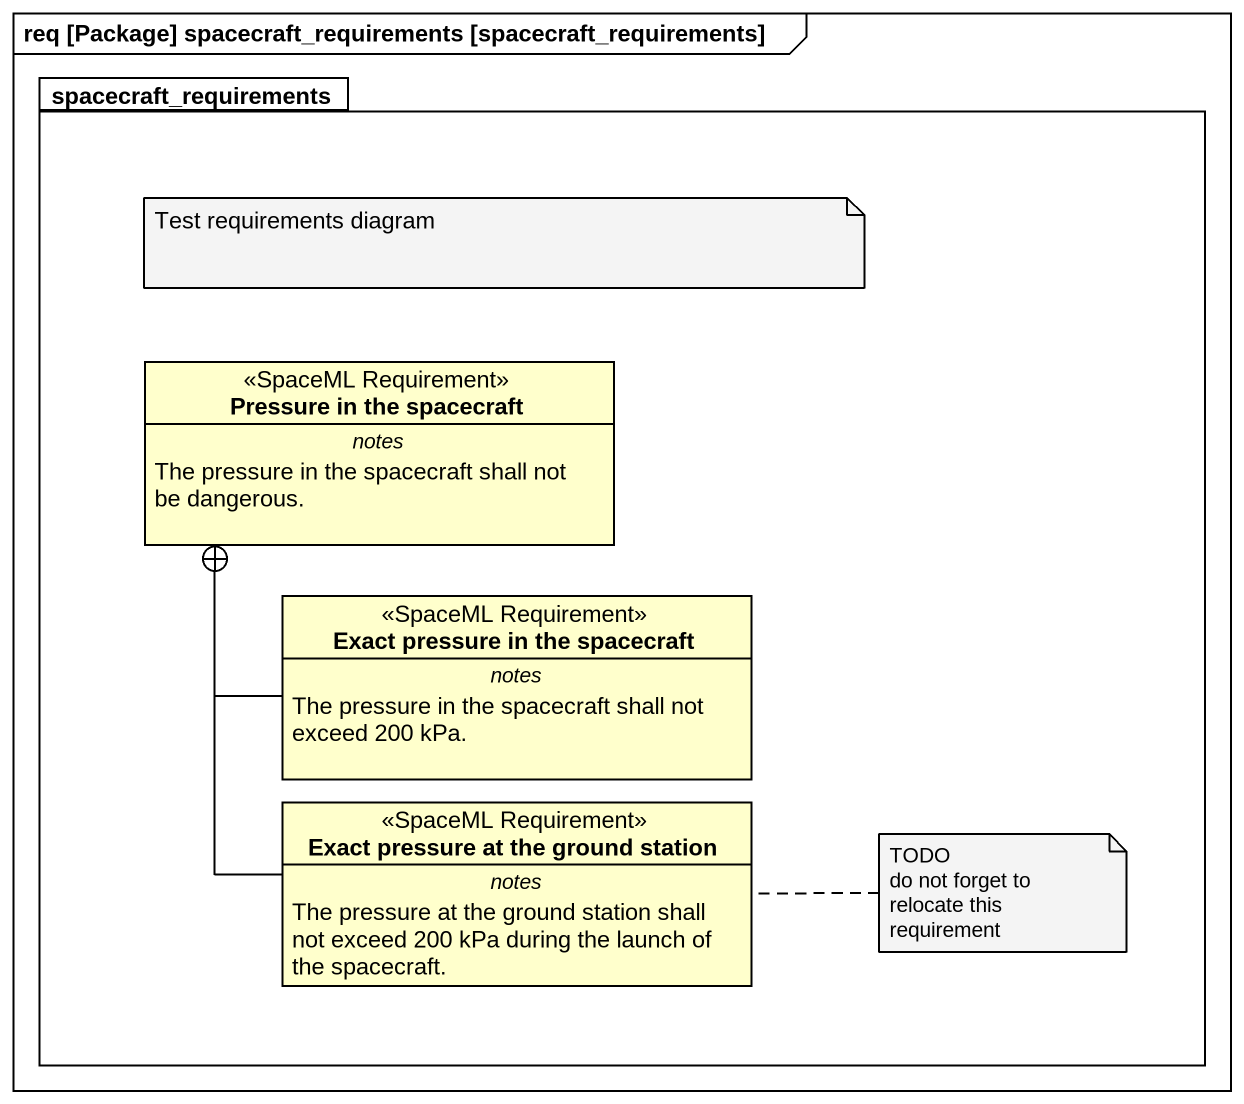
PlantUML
@startuml
mainframe req [Package] spacecraft_requirements [spacecraft_requirements]
hide circle
hide empty members
package spacecraft_requirements {
  class "Pressure in the spacecraft" as Pressure_in_the_spacecraft <<SpaceML Requirement>> {
    -- notes --
    The pressure in the spacecraft shall not be dangerous.
  }
  class "Exact pressure in the spacecraft" as Exact_pressure_in_the <<SpaceML Requirement>> {
    -- notes --
    The pressure in the spacecraft shall not exceed 200 kPa.
  }
  class "Exact pressure at the ground station" as Exact_pressure_at_the <<SpaceML Requirement>> {
    -- notes --
    The pressure at the ground station shall not exceed 200 kPa during the launch of the spacecraft.
  }
}
Exact_pressure_in_the -up-+ Pressure_in_the_spacecraft
Exact_pressure_at_the -up-+ Pressure_in_the_spacecraft
note as N1
  Test requirements diagram
end note
note right of Exact_pressure_at_the
  TODO
  do not forget to relocate this requirement
end note
@enduml
